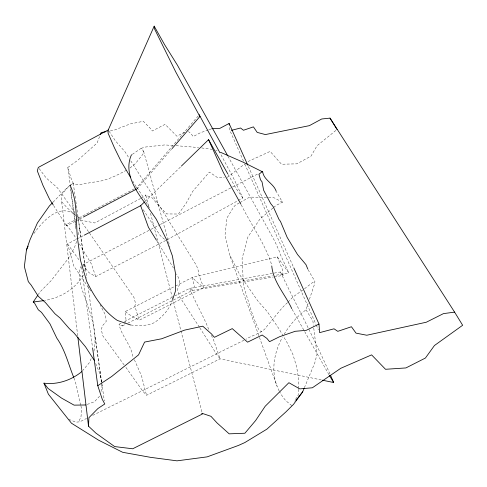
<?xml version="1.0" encoding="UTF-8"?>
<svg xmlns="http://www.w3.org/2000/svg" width="487" height="487" viewBox="0 0 487 487"><rect width="100%" height="100%" fill="white"/><g stroke="black" fill="none" stroke-linecap="round" stroke-linejoin="round"><path stroke-width="0.37" stroke-dasharray="2.44 1.83" d="M298.598 389.241L298.202 395.097L294.361 401.239M298.598 388.492L298.604 378.752L296.553 366.504L292.949 354.603L287.141 342.684L283.604 336.706M77.695 335.738L61.642 201.618L61.806 194.386L68.296 186.892L73.263 183.276L71.327 179.143L67.821 167.479L77.835 160.229L97.071 143.02L99.829 136.025M93.954 351.121C97.607 333.114 91.118 315.308 85.274 298.561A69.422 20.484 57 0 1 80.994 266.499M308.101 269.755L314.912 281.443L314.578 283.982L309.215 299.913M78.456 234.807L79.533 227.867L78.218 219.619L77.433 218.261M101.01 391.578L102.075 385.923L101.649 382.946M70.329 187.83L70.104 185.176L72.606 183.751L78.218 184.823L93.486 182.144C105.369 181.243 116.07 175.831 126.358 170.28M132.263 154.385L141.157 148.316L143.562 151.122L142.941 154.202L135.356 163.669L129.913 168.058M84.701 270.784L85.353 268.66L79.533 227.867M284.171 334.216A91.781 65.915 -23.9 0 1 300.546 314.03L306.031 309.817L308.076 303.45M172.55 299.736C169.671 309.294 162.451 316.818 154.537 322.577C146.983 326.089 138.637 325.919 130.546 324.975M76.648 241.4L74.371 247.816L68.277 258.536L51.013 280.78L39.91 292.048L38.242 294.544M304.393 387.725L314.748 363.01L317.007 354.378L313.518 326.132M91.154 358.651L89.358 362.675L82.723 370.516M83.411 275.027C75.321 289.047 60.351 298.032 44.487 300.473M121.074 323.222L119.059 324.245L122.334 325.943L124.008 323.806M124.428 323.271L126.103 321.134L125.299 311.558L174.742 286.399M33.865 233.553C42.357 221.816 58.452 203.079 74.42 214.25L75.284 215.394M198.209 115.949L136.957 187.452L134.942 188.512M132.653 180.896L137.273 188.719L171.564 149.186M99.604 396.211L94.46 401.726L87.094 404.478M53.01 202.221L65.063 189.747L70.104 185.176M287.452 302.683C279.733 309.47 274.351 318.096 267.4 325.584C263.224 333.345 252.893 334.66 246.038 339.22M287.969 302.147L293.168 296.833L302.731 290.039M144.998 201.472L180.86 166.609M82.565 265.196L83.569 264.289L150.276 229.7M335.86 130.455L317.067 145.71L311.047 156.083L296.893 163.839L281.51 164.235L270.139 151.396L247.664 161.708M272.994 207.992L259.845 219.18L247.98 236.822L242.076 258.524L243.263 281.516L243.993 287.178L251.438 311.37L255.352 322.144L258.548 329.206L259.948 330.91L261.714 331.428M273.548 207.541L276.318 205.289L282.46 202.208L276.628 192.085M304.521 288.767L312.337 282.704L314.912 281.443M227.271 177.353L244.663 164.009M239.312 202.921L235.343 205.155L233.559 207.225L226.832 218.158L225.024 235.203L229.62 254.804L277.066 386.215M239.975 202.549L249.247 197.338L250.379 197.107L272.744 197.612L274.315 197.886L282.46 202.208M167.169 239.701L237.534 200.875M238.204 200.504L242.849 197.941L234.168 179.447L220.331 153.515M140.627 198.477L94.825 222.961L81.359 220.313L76.246 215.826M141.291 198.118L145.936 195.634L145.394 194.964L152.334 197.978L157.155 203.974L166.645 213.927L178.449 214.03L186.04 203.402L192.627 191.44L209.386 172.094L217.847 177.816L224.373 177.493M75.308 221.262L66.549 225.865L66.384 224.537L134.272 188.865M75.978 220.909L82.717 217.372M184.792 132.08L176.915 136.202L165.093 124.331L152.242 130.997L150.02 128.081L143.33 121.3L130.145 123.948L113.568 130.376L109.21 131.137M90.807 290.964L73.817 266.03L67.565 243.896L84.33 235.136M150.952 229.347L159.712 224.805M160.381 224.458L231.806 187.422M232.482 187.069L258.086 173.792M82.973 265.019L88.829 272.519L95.726 276.61L165.842 240.438L160.247 235.592L142.277 208.241M175.417 286.052L192.353 277.432L277.286 256.765L288.876 273.012L275.411 275.313M124.441 321.511L172.221 297.259M174.912 295.889L189.717 288.377L280.415 271.977L283.075 275.411L274.078 276.902M122.334 325.943L125.025 324.579M127.716 323.216L192.328 290.441L273.323 277.024M125.299 311.558L128.952 314.401L139.112 320.282L203.603 287.604L272.422 275.831M68.77 419.337L75.929 422.174L79.765 421.821L86.576 418.436M92.713 415.387L245.357 339.555M125.908 367.381L142.642 390.982L146.526 395.292L220.051 358.834L321.785 380.049M208.217 129.986L200.419 132.744L193.156 136.561L191.074 133.724L188.457 131.569M208.923 129.737L211.054 128.988M141.157 148.316L145.656 147.007L164.758 144.931L173.049 145.473M106.3 131.642L108.479 131.265M176.063 145.674L198.629 147.543M201.624 147.932L212.113 149.302M215.735 150.197L217.105 150.8M83.569 264.289L84.671 264.965L85.353 268.66M291.823 405.641L285.918 400.819A91.781 65.915 -23.9 0 1 279.532 391.621M75.674 215.327L67.145 207.852L61.642 201.618M39.167 168.593L46.107 177.889L57.417 187.842L75.004 212.624M124.118 364.933L102.666 335.592L101.235 329.169L102.739 325.456L106.184 321.517L105.545 315.223L100.072 304.71M66.384 224.537L73.805 234.728L76.544 239.287M242.849 197.941L236.469 189.059L228.208 174.632M67.565 243.896L79.375 260.399M77.202 215.723L89.066 232.445M89.505 233.066L134.004 297.557L135.709 304.15L134.802 305.873L139.112 320.282M109.051 131.186L115.443 140.901L125.092 151.895L129.14 158.263M199.384 327.173L179.545 296.595L177.566 290.38L178.108 287.123L180.013 283.939L178.626 277.961L176.562 273.974M199.798 327.806L216.612 354.238L220.051 358.834L213.61 340.072L211.401 335.324M53.625 205.593L66.549 225.865M130.76 160.813L164.746 214.317L196.559 265.634L198.763 272.038L198.361 273.511L203.603 287.604L195.403 280.622L192.353 277.432L194.343 286.496L192.328 290.441L189.717 288.377C195.372 302.786 203.639 316.063 209.185 330.582M156.814 240.852L173.463 267.996M306.031 309.817L312.873 320.927L313.427 325.383M79.284 243.841L91.428 264.027L95.726 276.61M283.227 336.054L279.094 328.938L267.345 311.747L257.647 300.71L240.03 275.265L229.62 254.804M149.387 207.852L143.823 198.075L136.957 187.452L137.273 188.719M292.121 309.282L329.029 374.826M227.91 156.12L274.985 241.625L279.088 250.72L279.465 252.625L288.876 273.012M241.223 204.79C251.091 224.903 265.232 243.677 271.746 265.178M329.961 374.01C314.718 339.384 296.808 306.031 280.415 271.977M248.388 166.511L293.491 267.138M243.543 161.246L229.992 130.717L229.365 125.652M244.778 164.022L315.929 324.312M316.24 325.006L318.395 329.863M134.388 359.747L141.553 376.019L146.526 395.292M277.286 256.765L282.594 269.993L283.075 275.411M95.677 363.527L100.298 374.71L101.716 383.677M73.914 377.942C77.421 386.775 78.182 396.321 80.708 405.336M80.909 406.006L81.719 408.703L80.903 417.548L79.631 419.544L79.765 421.821M132.896 356.356C130.912 344.583 121.354 335.835 119.059 324.245M143.562 151.122L169.963 247.098M145.936 195.634L148.791 206.665M150.507 213.282L172.209 297.088M172.398 297.819L202.099 412.507M101.838 384.426L102.075 385.923M73.263 183.276L75.735 200.601M75.844 201.356L86.814 278.187M87.995 286.478L101.655 382.143M101.759 382.892L104.34 400.971M95.184 337.607L101.546 382.204M67.821 167.479L70.402 186.29M71.023 190.807L76.088 227.679M81.457 266.803L92.512 347.316M70.432 188.572L76.057 229.669M279.185 390.964A91.781 65.915 -23.9 0 1 282.265 337.558"/><path stroke-width="0.73" d="M231.398 130.358L240.541 128.002L243.47 130.254L253.423 126.864L257.191 132.397L265.391 134.564L309.361 125.658L321.718 118.986L330.016 118.122L454.602 312.13L462.65 325.267L434.447 345.52L425.407 358.042L405.914 367.935L385.521 369.286L371.599 354.877L340.772 368.288L312.362 387.786L299.773 388.888L288.888 382.703L265.19 406.255L255.645 420.512L244.888 433.229L229.182 433.844L217.068 422.953L210.932 416.306L201.782 413.226L202.482 413.974L132.695 448.777L114.664 446.579L95.817 433.059L88.512 426.155L88.902 417.706L97.911 408.538L104.772 403.985L102.252 399.249L97.777 385.692L92.615 348.071M227.539 155.456L177.359 65.081L164.576 44.621L154.184 26.158L108.254 129.968L108.041 133.061L114.311 147.537L121.086 161.355L130.723 177.639M52.486 202.769L49.345 206.019L37.396 222.961L30.078 239.61L26.468 249.904L24.35 266.566L28.307 281.632L31.156 285.102L38.321 296.339L45.492 302.64L54.994 313.786L60.071 318.041L69.452 328.786L73.787 332.731L85.566 346.872L94.581 360.788M131.496 154.72C123.771 171.619 134.54 189.011 144.395 202.221L156.254 219.193L166.28 239.093L172.386 255.888L175.557 273.852L175.399 291.275L172.788 299.03M100.377 134.625L101.205 132.531L105.569 131.77M81.779 371.636C71.327 380.225 57.46 384.943 43.952 383.159L48.383 394.178L71.455 423.215L98.721 440.248L122.663 452.295L150.526 457.336L176.994 460.842L207.139 456.873L238.46 445.435L244.797 442.58L266.943 429.12L285.906 411.905L293.515 404.362L302.664 391.84L304.101 388.407M26.468 249.904L28.124 246.185M73.659 377.23C68.308 364.039 65.167 349.983 56.815 338.148L49.948 323.831L41.48 312.337L38.29 309.793L34.51 303.06L33.244 302.013L37.828 295.165M295.889 400.466L302.664 391.84M172.063 148.614L199.895 116.527L199.201 114.798L219.972 152.851M84.33 235.136L140.652 205.697L144.456 202.002M181.401 166.079L208.564 139.666L227.831 173.975M97.777 385.692L111.669 376.5L138.552 354.877L144.596 342.075L161.623 338.782L184.597 330.113L202.756 326.187L211.522 333.966L214.39 337.333L232.256 328.622L247.591 342.16L262.158 335.013L266.913 338.41L269.536 341.673L279.611 336.712L295.207 331.288L306.25 330.338L318.997 324.05L293.801 267.838M108.254 129.968L38.303 167.431L37.31 170.913L43.014 185.517L49.589 199.262L53.223 204.96M247.761 165.123L229.097 123.485L219.923 128.325L211.76 128.732M83.393 217.019L136.603 189.072M43.745 300.637L33.244 302.013M454.602 312.13L443.474 313.61L426.314 322.224L366.79 335.239L356.009 333.126L351.437 326.74L337.789 331.337L334.033 328.81L319.63 332.639L318.997 324.05M85.761 404.977L74.079 405.141L61.666 398.171L48.061 388.449L43.952 383.159M322.528 380.201L333.668 382.526L330.533 375.319M130.546 324.975L117.318 320.428C103.341 310.919 94.082 296.303 86.71 281.413L80.489 260.368L77.415 237.65C75.832 220.672 77.567 202.702 70.731 186.649M276.263 191.452C273.901 183.666 263.954 180.336 262.657 171.893L262.128 171.698L258.938 174.243L260.551 179.922L261.994 181.754L263.644 190.259L270.571 203.377L273.329 206.878L278.941 219.345L280.469 221.402L287.166 237.37L297.49 254.482L305.976 264.648L307.833 269.116M220.538 152.303L243.183 162.214L262.657 171.893M156.412 240.207L148.432 227.301L140.652 205.697M330.016 118.122L337.034 129.499M329.389 375.471L333.668 382.526M291.75 308.624C285.315 294.538 273.14 281.882 271.758 265.914M240.858 204.126L223.235 172.24L208.564 139.666M199.895 116.527L175.807 72.064L154.665 29.147L154.184 26.158M229.097 123.485L229.28 124.934M77.871 337.248L88.512 426.155"/></g></svg>
